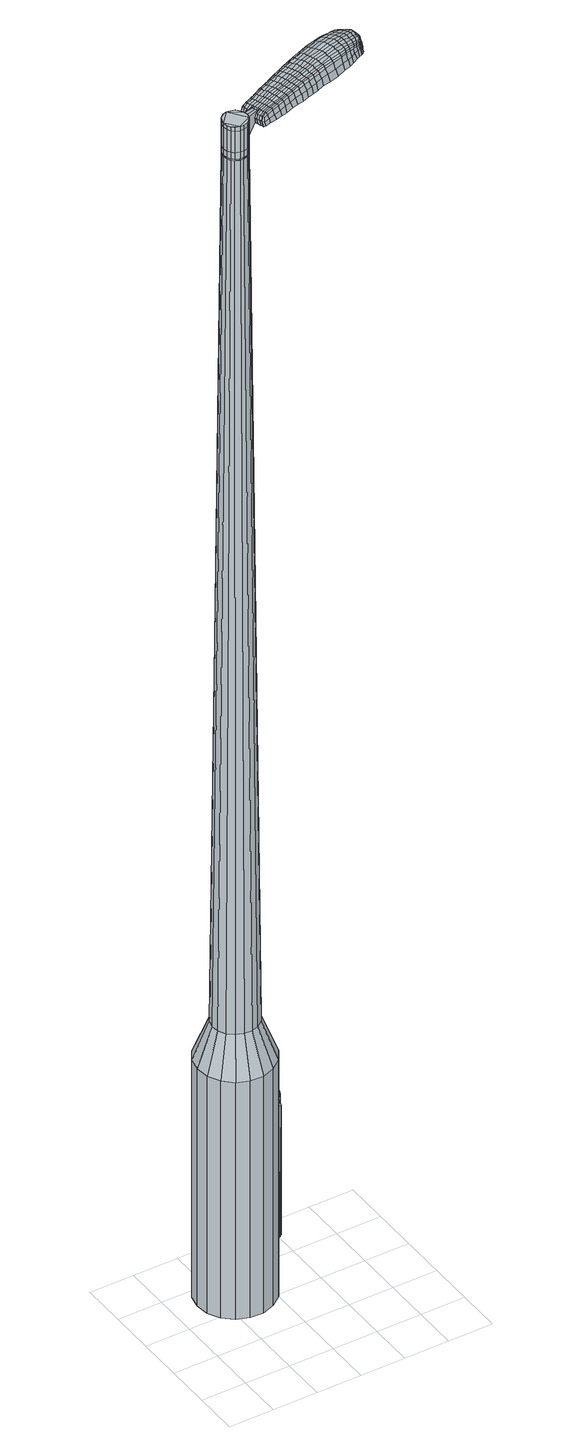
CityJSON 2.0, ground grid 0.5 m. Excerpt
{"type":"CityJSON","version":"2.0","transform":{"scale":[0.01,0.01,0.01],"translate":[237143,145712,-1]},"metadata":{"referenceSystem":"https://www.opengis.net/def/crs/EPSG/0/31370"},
"CityObjects":{
"object1":{"type":"GenericCityObject","attributes":{"cluster":714,"mean_distance_to_centroid":0.331,"new_centroid_x":237143.67,"new_centroid_y":145713.23,"mean_distance_to_camera":10.01,"H1":-18.49,"H2":-30.91,"Z_final":114.05,"cluster2":64,"proj_x":237144.99,"proj_y":145717.37,"id_line":84815,"bearing_l":107.63,"distance":4.34,"orientation":"right","G_obj":17.63},"geometry":[{"type":"MultiSurface","lod":"2","boundaries":[[[0,1,2,3]],[[1,4,5,2]],[[4,6,7,5]],[[6,8,9,7]],[[8,10,11,9]],[[10,12,13,11]],[[12,14,15,13]],[[14,16,17,15]],[[16,18,19,17]],[[18,20,21,19]],[[20,22,23,21]],[[22,24,25,23]],[[24,26,27,25]],[[26,28,29,27]],[[28,30,31,29]],[[30,32,33,31]],[[32,34,35,33]],[[34,0,3,35]],[[36,37,38,39]],[[38,40,41,42]],[[41,43,42]],[[42,44,45,46]],[[45,47,46]],[[46,48,49,50]],[[49,51,50]],[[42,46,50,38]],[[50,52,39,38]],[[53,36,39]],[[2,5,7,35]],[[7,9,11,15]],[[11,13,15]],[[15,17,19,23]],[[19,21,23]],[[23,25,27,31]],[[27,29,31]],[[15,23,31,7]],[[31,33,35,7]],[[3,2,35]],[[1,0,54,55]],[[0,34,56,54]],[[34,32,57,56]],[[32,30,58,57]],[[30,28,59,58]],[[28,26,60,59]],[[26,24,61,60]],[[24,22,62,61]],[[22,20,63,62]],[[20,18,64,63]],[[18,16,65,64]],[[16,14,66,65]],[[14,12,67,66]],[[12,10,68,67]],[[10,8,69,68]],[[8,6,70,69]],[[6,4,71,70]],[[4,1,55,71]],[[55,54,72,73]],[[54,56,74,72]],[[56,57,75,74]],[[57,58,76,75]],[[58,59,77,76]],[[59,60,78,77]],[[60,61,79,78]],[[61,62,80,79]],[[62,63,81,80]],[[63,64,82,81]],[[64,65,83,82]],[[65,66,84,83]],[[66,67,85,84]],[[67,68,86,85]],[[68,69,87,86]],[[69,70,88,87]],[[70,71,89,88]],[[71,55,73,89]],[[72,90,91,92]],[[74,93,90,72]],[[94,95,93,74]],[[76,96,95,94]],[[97,98,96,76]],[[78,99,98,97]],[[100,101,99,78]],[[102,103,101,100]],[[104,105,103,102]],[[82,106,105,104]],[[83,107,106,82]],[[108,109,107,83]],[[110,111,109,108]],[[86,112,111,110]],[[113,114,112,86]],[[115,116,114,113]],[[117,118,116,115]],[[92,91,118,117]],[[119,120,121,122]],[[123,119,122,124]],[[125,123,124,126]],[[127,125,126,128]],[[129,127,128,130]],[[131,129,130,132]],[[133,131,132,134]],[[135,133,134,136]],[[137,135,136,138]],[[139,137,138,140]],[[141,139,140,142]],[[143,141,142,144]],[[145,143,144,146]],[[147,145,146,148]],[[149,147,148,150]],[[151,149,150,152]],[[73,72,92]],[[75,94,74]],[[75,76,94]],[[77,97,76]],[[77,78,97]],[[79,100,78]],[[79,80,102,100]],[[80,81,104,102]],[[81,82,104]],[[84,108,83]],[[84,85,110,108]],[[85,86,110]],[[87,113,86]],[[87,88,115,113]],[[88,89,117,115]],[[89,73,92,117]],[[153,91,90]],[[153,154,118,91]],[[154,155,116,118]],[[155,156,114,116]],[[156,112,114]],[[157,111,112]],[[157,158,109,111]],[[158,107,109]],[[159,105,106]],[[159,160,103,105]],[[160,161,101,103]],[[161,99,101]],[[162,98,99]],[[162,96,98]],[[163,95,96]],[[163,93,95]],[[39,52,151,164]],[[153,90,165,152]],[[53,39,164,120]],[[90,93,121,165]],[[36,53,120,119]],[[93,163,122,121]],[[37,36,119,123]],[[163,96,124,122]],[[38,37,123,125]],[[96,162,126,124]],[[40,38,125,127]],[[162,99,128,126]],[[41,40,127,129]],[[99,161,130,128]],[[43,41,129,131]],[[161,160,132,130]],[[42,43,131,133]],[[160,159,134,132]],[[44,42,133,135]],[[159,106,136,134]],[[45,44,135,137]],[[106,107,138,136]],[[47,45,137,139]],[[107,158,140,138]],[[46,47,139,141]],[[158,157,142,140]],[[48,46,141,143]],[[157,112,144,142]],[[49,48,143,145]],[[112,156,146,144]],[[51,49,145,147]],[[156,155,148,146]],[[50,51,147,149]],[[155,154,150,148]],[[52,50,149,151]],[[154,153,152,150]],[[151,152,166,167]],[[152,165,168,166]],[[165,121,169,168]],[[121,120,170,169]],[[120,164,171,170]],[[164,151,167,171]],[[172,173,174,175]],[[176,172,175,177]],[[172,176,178,179]],[[173,172,179,180]],[[181,182,183,184]],[[185,181,184,186]],[[181,185,187,188]],[[182,181,188,189]],[[190,191,192,193]],[[194,190,193,195]],[[190,194,196,197]],[[191,190,197,198]],[[199,200,201,202]],[[203,199,202,204]],[[199,203,205,206]],[[200,199,206,207]],[[208,209,210,211]],[[212,208,211,213]],[[208,212,214,215]],[[209,208,215,216]],[[217,218,219,220]],[[221,217,220,222]],[[217,221,223,224]],[[218,217,224,225]],[[226,227,228,229]],[[218,226,229,219]],[[226,218,225,230]],[[227,226,230,231]],[[232,233,234,235]],[[227,232,235,228]],[[232,227,231,236]],[[233,232,236,237]],[[238,176,177,239]],[[233,238,239,234]],[[238,233,237,240]],[[176,238,240,178]],[[241,242,243,244]],[[245,241,244,246]],[[241,245,247,248]],[[242,241,248,249]],[[250,251,252,253]],[[242,250,253,243]],[[250,242,249,254]],[[251,250,254,255]],[[256,257,258,259]],[[251,256,259,252]],[[256,251,255,260]],[[257,256,260,261]],[[262,263,264,265]],[[257,262,265,258]],[[262,257,261,266]],[[263,262,266,267]],[[268,173,180,269]],[[263,268,269,264]],[[268,263,267,270]],[[173,268,270,174]],[[271,272,273,274]],[[275,271,274,276]],[[271,275,277,278]],[[272,271,278,279]],[[280,281,282,283]],[[272,280,283,273]],[[280,272,279,284]],[[281,280,284,285]],[[286,287,288,289]],[[281,286,289,282]],[[286,281,285,290]],[[287,286,290,291]],[[292,185,186,293]],[[287,292,293,288]],[[292,287,291,294]],[[185,292,294,187]],[[295,296,297,298]],[[299,295,298,300]],[[295,299,301,302]],[[296,295,302,303]],[[304,305,306,307]],[[296,304,307,297]],[[304,296,303,308]],[[305,304,308,309]],[[310,311,312,313]],[[305,310,313,306]],[[310,305,309,314]],[[311,310,314,315]],[[316,317,318,319]],[[311,316,319,312]],[[316,311,315,320]],[[317,316,320,321]],[[322,182,189,323]],[[317,322,323,318]],[[322,317,321,324]],[[182,322,324,183]],[[325,211,210,326]],[[327,325,326,328]],[[325,327,329,330]],[[211,325,330,213]],[[331,327,328,332]],[[333,331,332,334]],[[331,333,335,336]],[[327,331,336,329]],[[337,333,334,338]],[[339,337,338,340]],[[337,339,341,342]],[[333,337,342,335]],[[343,339,340,344]],[[345,343,344,346]],[[343,345,347,348]],[[339,343,348,341]],[[349,345,346,350]],[[200,349,350,201]],[[349,200,207,351]],[[345,349,351,347]],[[352,353,198,197]],[[354,352,197,196]],[[352,354,355,356]],[[353,352,356,357]],[[358,359,357,356]],[[360,358,356,355]],[[358,360,361,362]],[[359,358,362,363]],[[364,365,363,362]],[[366,364,362,361]],[[364,366,367,368]],[[365,364,368,369]],[[370,371,369,368]],[[372,370,368,367]],[[370,372,205,203]],[[371,370,203,204]],[[373,374,375,376]],[[275,373,376,277]],[[373,275,276,377]],[[374,373,377,378]],[[379,194,195,380]],[[374,379,380,375]],[[379,374,378,381]],[[194,379,381,196]],[[382,383,384,385]],[[221,382,385,223]],[[382,221,222,386]],[[383,382,386,387]],[[388,389,390,391]],[[383,388,391,384]],[[388,383,387,392]],[[389,388,392,393]],[[394,191,198,395]],[[389,394,395,390]],[[394,389,393,396]],[[191,394,396,192]],[[397,398,399,400]],[[179,397,400,180]],[[397,179,178,401]],[[398,397,401,402]],[[403,404,405,406]],[[398,403,406,399]],[[403,398,402,407]],[[404,403,407,408]],[[409,202,201,410]],[[404,409,410,405]],[[409,404,408,411]],[[202,409,411,204]],[[412,413,414,415]],[[184,412,415,186]],[[412,184,183,416]],[[413,412,416,417]],[[418,206,205,419]],[[413,418,419,414]],[[418,413,417,420]],[[206,418,420,207]],[[421,422,423,424]],[[299,421,424,301]],[[421,299,300,425]],[[422,421,425,426]],[[427,212,213,428]],[[422,427,428,423]],[[427,422,426,429]],[[212,427,429,214]],[[430,431,432,433]],[[245,430,433,247]],[[430,245,246,434]],[[431,430,434,435]],[[436,437,438,439]],[[431,436,439,432]],[[436,431,435,440]],[[437,436,440,441]],[[442,209,216,443]],[[437,442,443,438]],[[442,437,441,444]],[[209,442,444,210]],[[445,446,435,434]],[[244,445,434,246]],[[445,244,243,447]],[[446,445,447,448]],[[449,450,441,440]],[[446,449,440,435]],[[449,446,448,451]],[[450,449,451,452]],[[453,326,210,444]],[[450,453,444,441]],[[453,450,452,454]],[[326,453,454,328]],[[455,456,457,458]],[[302,455,458,303]],[[455,302,301,424]],[[456,455,424,423]],[[459,330,329,460]],[[456,459,460,457]],[[459,456,423,428]],[[330,459,428,213]],[[461,462,448,447]],[[253,461,447,243]],[[461,253,252,463]],[[462,461,463,464]],[[465,466,452,451]],[[462,465,451,448]],[[465,462,464,467]],[[466,465,467,468]],[[469,332,328,454]],[[466,469,454,452]],[[469,466,468,470]],[[332,469,470,334]],[[471,472,473,474]],[[308,471,474,309]],[[471,308,303,458]],[[472,471,458,457]],[[475,336,335,476]],[[472,475,476,473]],[[475,472,457,460]],[[336,475,460,329]],[[477,478,464,463]],[[259,477,463,252]],[[477,259,258,479]],[[478,477,479,480]],[[481,482,468,467]],[[478,481,467,464]],[[481,478,480,483]],[[482,481,483,484]],[[485,338,334,470]],[[482,485,470,468]],[[485,482,484,486]],[[338,485,486,340]],[[487,488,489,490]],[[314,487,490,315]],[[487,314,309,474]],[[488,487,474,473]],[[491,342,341,492]],[[488,491,492,489]],[[491,488,473,476]],[[342,491,476,335]],[[493,494,480,479]],[[265,493,479,258]],[[493,265,264,495]],[[494,493,495,496]],[[497,498,484,483]],[[494,497,483,480]],[[497,494,496,499]],[[498,497,499,500]],[[501,344,340,486]],[[498,501,486,484]],[[501,498,500,502]],[[344,501,502,346]],[[503,504,505,506]],[[320,503,506,321]],[[503,320,315,490]],[[504,503,490,489]],[[507,348,347,508]],[[504,507,508,505]],[[507,504,489,492]],[[348,507,492,341]],[[509,510,496,495]],[[269,509,495,264]],[[509,269,180,400]],[[510,509,400,399]],[[511,512,500,499]],[[510,511,499,496]],[[511,510,399,406]],[[512,511,406,405]],[[513,350,346,502]],[[512,513,502,500]],[[513,512,405,410]],[[350,513,410,201]],[[514,515,417,416]],[[324,514,416,183]],[[514,324,321,506]],[[515,514,506,505]],[[516,351,207,420]],[[515,516,420,417]],[[516,515,505,508]],[[351,516,508,347]],[[517,518,378,377]],[[274,517,377,276]],[[517,274,273,519]],[[518,517,519,520]],[[521,354,196,381]],[[518,521,381,378]],[[521,518,520,522]],[[354,521,522,355]],[[523,524,525,526]],[[224,523,526,225]],[[523,224,223,385]],[[524,523,385,384]],[[527,528,529,530]],[[524,527,530,525]],[[527,524,384,391]],[[528,527,391,390]],[[531,353,357,532]],[[528,531,532,529]],[[531,528,390,395]],[[353,531,395,198]],[[533,534,520,519]],[[283,533,519,273]],[[533,283,282,535]],[[534,533,535,536]],[[537,360,355,522]],[[534,537,522,520]],[[537,534,536,538]],[[360,537,538,361]],[[539,540,541,542]],[[230,539,542,231]],[[539,230,225,526]],[[540,539,526,525]],[[543,544,545,546]],[[540,543,546,541]],[[543,540,525,530]],[[544,543,530,529]],[[547,359,363,548]],[[544,547,548,545]],[[547,544,529,532]],[[359,547,532,357]],[[549,550,536,535]],[[289,549,535,282]],[[549,289,288,551]],[[550,549,551,552]],[[553,366,361,538]],[[550,553,538,536]],[[553,550,552,554]],[[366,553,554,367]],[[555,556,557,558]],[[236,555,558,237]],[[555,236,231,542]],[[556,555,542,541]],[[559,560,561,562]],[[556,559,562,557]],[[559,556,541,546]],[[560,559,546,545]],[[563,365,369,564]],[[560,563,564,561]],[[563,560,545,548]],[[365,563,548,363]],[[565,566,552,551]],[[293,565,551,288]],[[565,293,186,415]],[[566,565,415,414]],[[567,372,367,554]],[[566,567,554,552]],[[567,566,414,419]],[[372,567,419,205]],[[568,569,402,401]],[[240,568,401,178]],[[568,240,237,558]],[[569,568,558,557]],[[570,571,408,407]],[[569,570,407,402]],[[570,569,557,562]],[[571,570,562,561]],[[572,371,204,411]],[[571,572,411,408]],[[572,571,561,564]],[[371,572,564,369]],[[573,574,575,576]],[[576,575,577,578]],[[579,577,575,580]],[[580,575,574,581]],[[582,583,584,585]],[[585,584,586,587]],[[588,586,584,589]],[[589,584,583,590]],[[591,592,593,594]],[[594,593,595,596]],[[597,595,593,598]],[[598,593,592,599]],[[600,601,602,603]],[[603,602,604,605]],[[606,604,602,607]],[[607,602,601,608]],[[609,610,611,612]],[[612,611,613,614]],[[615,613,611,616]],[[616,611,610,617]],[[618,619,620,621]],[[621,620,622,623]],[[624,622,620,625]],[[625,620,619,626]],[[627,628,629,630]],[[630,629,619,618]],[[626,619,629,631]],[[631,629,628,632]],[[633,634,635,636]],[[636,635,628,627]],[[632,628,635,637]],[[637,635,634,638]],[[578,577,639,640]],[[640,639,634,633]],[[638,634,639,641]],[[641,639,577,579]],[[642,643,644,645]],[[645,644,646,647]],[[648,646,644,649]],[[649,644,643,650]],[[651,652,653,654]],[[654,653,643,642]],[[650,643,653,655]],[[655,653,652,656]],[[657,658,659,660]],[[660,659,652,651]],[[656,652,659,661]],[[661,659,658,662]],[[663,664,665,666]],[[666,665,658,657]],[[662,658,665,667]],[[667,665,664,668]],[[581,574,669,670]],[[670,669,664,663]],[[668,664,669,671]],[[671,669,574,573]],[[672,673,674,675]],[[675,674,676,677]],[[678,676,674,679]],[[679,674,673,680]],[[681,682,683,684]],[[684,683,673,672]],[[680,673,683,685]],[[685,683,682,686]],[[687,688,689,690]],[[690,689,682,681]],[[686,682,689,691]],[[691,689,688,692]],[[587,586,693,694]],[[694,693,688,687]],[[692,688,693,695]],[[695,693,586,588]],[[696,697,698,699]],[[699,698,700,701]],[[702,700,698,703]],[[703,698,697,704]],[[705,706,707,708]],[[708,707,697,696]],[[704,697,707,709]],[[709,707,706,710]],[[711,712,713,714]],[[714,713,706,705]],[[710,706,713,715]],[[715,713,712,716]],[[717,718,719,720]],[[720,719,712,711]],[[716,712,719,721]],[[721,719,718,722]],[[590,583,723,724]],[[724,723,718,717]],[[722,718,723,725]],[[725,723,583,582]],[[609,612,726,727]],[[727,726,728,729]],[[730,728,726,731]],[[731,726,612,614]],[[729,728,732,733]],[[733,732,734,735]],[[736,734,732,737]],[[737,732,728,730]],[[735,734,738,739]],[[739,738,740,741]],[[742,740,738,743]],[[743,738,734,736]],[[741,740,744,745]],[[745,744,746,747]],[[748,746,744,749]],[[749,744,740,742]],[[747,746,750,751]],[[751,750,601,600]],[[608,601,750,752]],[[752,750,746,748]],[[599,753,754,598]],[[598,754,755,597]],[[756,755,754,757]],[[757,754,753,758]],[[758,759,760,757]],[[757,760,761,756]],[[762,761,760,763]],[[763,760,759,764]],[[764,765,766,763]],[[763,766,767,762]],[[768,767,766,769]],[[769,766,765,770]],[[770,771,772,769]],[[769,772,773,768]],[[606,773,772,604]],[[604,772,771,605]],[[774,775,776,777]],[[777,776,676,678]],[[677,676,776,778]],[[778,776,775,779]],[[596,595,780,781]],[[781,780,775,774]],[[779,775,780,782]],[[782,780,595,597]],[[783,784,785,786]],[[786,785,622,624]],[[623,622,785,787]],[[787,785,784,788]],[[789,790,791,792]],[[792,791,784,783]],[[788,784,791,793]],[[793,791,790,794]],[[599,592,795,796]],[[796,795,790,789]],[[794,790,795,797]],[[797,795,592,591]],[[798,799,800,801]],[[801,800,580,581]],[[579,580,800,802]],[[802,800,799,803]],[[804,805,806,807]],[[807,806,799,798]],[[803,799,806,808]],[[808,806,805,809]],[[600,603,810,811]],[[811,810,805,804]],[[809,805,810,812]],[[812,810,603,605]],[[813,814,815,816]],[[816,815,585,587]],[[582,585,815,817]],[[817,815,814,818]],[[606,607,819,820]],[[820,819,814,813]],[[818,814,819,821]],[[821,819,607,608]],[[822,823,700,824]],[[824,700,702]],[[701,700,825]],[[825,700,823,826]],[[614,613,827,828]],[[828,827,823,822]],[[826,823,827,829]],[[829,827,613,615]],[[830,831,832,833]],[[833,832,646,648]],[[647,646,832,834]],[[834,832,831,835]],[[836,837,838,839]],[[839,838,831,830]],[[835,831,838,840]],[[840,838,837,841]],[[617,610,842,843]],[[843,842,837,836]],[[841,837,842,844]],[[844,842,610,609]],[[835,845,834]],[[834,845,645,647]],[[642,645,845,846]],[[841,847,848,840]],[[840,848,845,835]],[[846,845,848,849]],[[849,848,847,850]],[[609,727,851,844]],[[844,851,847,841]],[[850,847,851,852]],[[852,851,727,729]],[[853,854,855]],[[855,854,703,704]],[[702,703,854,824]],[[824,854,853,822]],[[730,731,856,857]],[[857,856,853,855]],[[822,853,856,828]],[[828,856,731,614]],[[858,859,846]],[[846,859,654,642]],[[651,654,859,860]],[[860,859,858,861]],[[850,862,863,849]],[[849,863,858,846]],[[861,858,863,864]],[[864,863,862,865]],[[729,733,866,852]],[[852,866,862,850]],[[865,862,866,867]],[[867,866,733,735]],[[868,869,870,871]],[[871,870,709,710]],[[704,709,870,855]],[[870,869,855]],[[736,737,872,873]],[[873,872,869,868]],[[855,869,872,857]],[[857,872,737,730]],[[861,874,875,860]],[[860,875,660,651]],[[657,660,875,876]],[[876,875,874,877]],[[865,878,879,864]],[[864,879,874,861]],[[877,874,879,880]],[[880,879,878,881]],[[735,739,882,867]],[[867,882,878,865]],[[881,878,882,883]],[[883,882,739,741]],[[884,885,886,887]],[[887,886,715,716]],[[710,715,886,871]],[[871,886,885,868]],[[742,743,888,889]],[[889,888,885,884]],[[868,885,888,873]],[[873,888,743,736]],[[877,890,891,876]],[[876,891,666,657]],[[663,666,891,892]],[[892,891,890,893]],[[881,894,895,880]],[[880,895,890,877]],[[893,890,895,896]],[[896,895,894,897]],[[741,745,898,883]],[[883,898,894,881]],[[897,894,898,899]],[[899,898,745,747]],[[900,901,902,903]],[[903,902,721,722]],[[716,721,902,887]],[[887,902,901,884]],[[748,749,904,905]],[[905,904,901,900]],[[884,901,904,889]],[[889,904,749,742]],[[893,906,907,892]],[[892,907,670,663]],[[581,670,907,801]],[[801,907,906,798]],[[897,908,909,896]],[[896,909,906,893]],[[798,906,909,807]],[[807,909,908,804]],[[747,751,910,899]],[[899,910,908,897]],[[804,908,910,811]],[[811,910,751,600]],[[818,911,912,817]],[[817,912,725,582]],[[722,725,912,903]],[[903,912,911,900]],[[608,752,913,821]],[[821,913,911,818]],[[900,911,913,905]],[[905,913,752,748]],[[779,914,915,778]],[[778,915,675,677]],[[672,675,915,916]],[[916,915,914,917]],[[597,755,918,782]],[[782,918,914,779]],[[917,914,918,919]],[[919,918,755,756]],[[920,921,922,923]],[[923,922,625,626]],[[624,625,922,786]],[[786,922,921,783]],[[924,925,926,927]],[[927,926,921,920]],[[783,921,926,792]],[[792,926,925,789]],[[758,753,928,929]],[[929,928,925,924]],[[789,925,928,796]],[[796,928,753,599]],[[917,930,931,916]],[[916,931,684,672]],[[681,684,931,932]],[[932,931,930,933]],[[756,761,934,919]],[[919,934,930,917]],[[933,930,934,935]],[[935,934,761,762]],[[936,937,938,939]],[[939,938,631,632]],[[626,631,938,923]],[[923,938,937,920]],[[940,941,942,943]],[[943,942,937,936]],[[920,937,942,927]],[[927,942,941,924]],[[764,759,944,945]],[[945,944,941,940]],[[924,941,944,929]],[[929,944,759,758]],[[933,946,947,932]],[[932,947,690,681]],[[687,690,947,948]],[[948,947,946,949]],[[762,767,950,935]],[[935,950,946,933]],[[949,946,950,951]],[[951,950,767,768]],[[952,953,954,955]],[[955,954,637,638]],[[632,637,954,939]],[[939,954,953,936]],[[956,957,958,959]],[[959,958,953,952]],[[936,953,958,943]],[[943,958,957,940]],[[770,765,960,961]],[[961,960,957,956]],[[940,957,960,945]],[[945,960,765,764]],[[949,962,963,948]],[[948,963,694,687]],[[587,694,963,816]],[[816,963,962,813]],[[768,773,964,951]],[[951,964,962,949]],[[813,962,964,820]],[[820,964,773,606]],[[803,965,966,802]],[[802,966,641,579]],[[638,641,966,955]],[[955,966,965,952]],[[809,967,968,808]],[[808,968,965,803]],[[952,965,968,959]],[[959,968,967,956]],[[605,771,969,812]],[[812,969,967,809]],[[956,967,969,961]],[[961,969,771,770]],[[573,576,175,174]],[[576,578,177,175]],[[588,589,188,187]],[[589,590,189,188]],[[591,594,193,192]],[[594,596,195,193]],[[615,616,215,214]],[[616,617,216,215]],[[618,621,220,219]],[[621,623,222,220]],[[627,630,229,228]],[[630,618,219,229]],[[633,636,235,234]],[[636,627,228,235]],[[578,640,239,177]],[[640,633,234,239]],[[648,649,248,247]],[[649,650,249,248]],[[650,655,254,249]],[[655,656,255,254]],[[656,661,260,255]],[[661,662,261,260]],[[662,667,266,261]],[[667,668,267,266]],[[668,671,270,267]],[[671,573,174,270]],[[678,679,278,277]],[[679,680,279,278]],[[680,685,284,279]],[[685,686,285,284]],[[686,691,290,285]],[[691,692,291,290]],[[692,695,294,291]],[[695,588,187,294]],[[696,699,298,297]],[[699,701,300,298]],[[705,708,307,306]],[[708,696,297,307]],[[711,714,313,312]],[[714,705,306,313]],[[717,720,319,318]],[[720,711,312,319]],[[590,724,323,189]],[[724,717,318,323]],[[774,777,376,375]],[[777,678,277,376]],[[596,781,380,195]],[[781,774,375,380]],[[623,787,386,222]],[[787,788,387,386]],[[788,793,392,387]],[[793,794,393,392]],[[794,797,396,393]],[[797,591,192,396]],[[701,825,425,300]],[[825,826,426,425]],[[826,829,429,426]],[[829,615,214,429]],[[830,833,433,432]],[[833,648,247,433]],[[836,839,439,438]],[[839,830,432,439]],[[617,843,443,216]],[[843,836,438,443]],[[970,971,972,973]],[[974,975,973,972]],[[976,977,978,979]],[[980,981,982,983]],[[971,984,985,972]],[[986,974,972,985]],[[987,976,979,988]],[[989,990,981,980]],[[984,991,992,985]],[[992,993,986,985]],[[994,987,988,995]],[[996,990,989,997]],[[991,998,999,992]],[[999,1000,993,992]],[[1001,994,995,1002]],[[1003,996,997,1004]],[[1005,1006,1007,1008]],[[1009,1010,1006,1005]],[[1009,1011,1012,1010]],[[1011,1013,1014,1012]],[[1015,1016,1017,1018]],[[1019,1020,1016,1015]],[[1021,1022,1020,1019]],[[1023,1024,1022,1021]],[[1018,1007,1006,1015]],[[1015,1006,1010,1019]],[[1010,1012,1021,1019]],[[1012,1014,1023,1021]],[[979,978,975,974]],[[988,979,974,986]],[[993,995,988,986]],[[1000,1002,995,993]],[[980,983,977,976]],[[989,980,976,987]],[[997,989,987,994]],[[1004,997,994,1001]],[[981,1005,1008,982]],[[990,1009,1005,981]],[[1011,1009,990,996]],[[1013,1011,996,1003]],[[1025,1026,1027,1028]],[[1027,1029,1030,1031]],[[1027,1031,1032,1033]],[[1027,1033,1028]],[[1034,1025,1028,1035]],[[1036,1035,1028,1037]],[[1038,1037,1028]],[[1039,1027,1026,1040]],[[1041,1039,1040,1042]],[[1043,1041,1042,1044]],[[1045,1043,1044,1046]],[[1047,1045,1046,1048]],[[1048,1049,1050,1051]],[[1048,1051,1052,1053]],[[1048,1053,1054,1055]],[[1054,1056,1057,1058]],[[1054,1058,1059,1060]],[[1054,1060,1055]],[[1048,1055,1047]],[[1061,1062,1026,1025]],[[1063,1064,1029,1027]],[[1065,1066,1038,1028]],[[1062,1067,1040,1026]],[[1068,1063,1027,1039]],[[1067,1069,1042,1040]],[[1070,1068,1039,1041]],[[1069,1071,1044,1042]],[[1072,1070,1041,1043]],[[1071,1073,1046,1044]],[[1074,1072,1043,1045]],[[1073,1075,1048,1046]],[[1076,1074,1045,1047]],[[1075,1077,1049,1048]],[[1078,1079,1056,1054]],[[1080,1076,1047,1055]],[[1050,1049,1077,1081]],[[1051,1050,1081,1082]],[[1052,1051,1082,1083]],[[1053,1052,1083,1084]],[[1054,1053,1084,1078]],[[1085,1061,1025,1034]],[[1086,1085,1034,1035]],[[1087,1086,1035,1036]],[[1088,1087,1036,1037]],[[1066,1088,1037,1038]],[[1030,1029,1064,1089]],[[1057,1056,1079,1090]],[[1031,1030,1089,1091]],[[1032,1031,1091,1092]],[[1033,1032,1092,1093]],[[1028,1033,1093,1065]],[[1058,1057,1090,1094]],[[1059,1058,1094,1095]],[[1060,1059,1095,1096]],[[1055,1060,1096,1080]]]}]}
},
"vertices":[
[109,138,384],[111,123,384],[111,123,96],[109,138,96],[108,109,384],[108,109,96],[100,97,384],[100,97,96],[88,88,384],[88,88,96],[74,83,384],[74,83,96],[59,84,384],[59,84,96],[46,89,384],[46,89,96],[35,99,384],[35,99,96],[28,112,384],[28,112,96],[26,127,384],[26,127,96],[29,141,384],[29,141,96],[37,154,384],[37,154,96],[49,163,384],[49,163,96],[63,167,384],[63,167,96],[77,167,384],[77,167,96],[91,161,384],[91,161,96],[102,151,384],[102,151,96],[76,137,1524],[71,138,1524],[67,139,1524],[81,129,1524],[62,137,1524],[58,134,1524],[55,126,1524],[56,130,1524],[56,121,1524],[58,117,1524],[66,112,1524],[61,114,1524],[70,112,1524],[75,113,1524],[81,120,1524],[78,116,1524],[82,125,1524],[79,133,1524],[92,133,429],[94,124,429],[88,141,429],[82,146,429],[74,150,429],[65,150,429],[57,147,429],[50,142,429],[45,135,429],[43,126,429],[44,118,429],[48,110,429],[55,104,429],[63,101,429],[72,100,429],[80,103,429],[87,108,429],[92,116,429],[81,129,1483],[82,125,1483],[79,133,1483],[76,137,1483],[71,138,1483],[67,139,1483],[62,137,1483],[58,134,1483],[56,130,1483],[55,126,1483],[56,121,1483],[58,117,1483],[61,114,1483],[66,112,1483],[70,112,1483],[75,113,1483],[78,116,1483],[81,120,1483],[81,129,1485],[81,125,1485],[81,125,1483],[79,133,1485],[75,136,1483],[75,136,1485],[71,138,1485],[67,138,1483],[67,138,1485],[62,137,1485],[59,134,1483],[59,134,1485],[57,130,1483],[57,130,1485],[56,126,1483],[56,126,1485],[56,121,1485],[58,117,1485],[62,114,1483],[62,114,1485],[66,113,1483],[66,113,1485],[70,112,1485],[74,114,1483],[74,114,1485],[78,117,1483],[78,117,1485],[80,120,1483],[80,120,1485],[76,137,1519],[79,133,1519],[79,133,1493],[76,137,1493],[71,138,1519],[71,138,1493],[67,139,1519],[67,139,1493],[62,137,1519],[62,137,1493],[58,134,1519],[58,134,1493],[56,130,1519],[56,130,1493],[55,126,1519],[55,126,1493],[56,121,1519],[56,121,1493],[58,117,1519],[58,117,1493],[61,114,1519],[61,114,1493],[66,112,1519],[66,112,1493],[70,112,1519],[70,112,1493],[75,113,1519],[75,113,1493],[78,116,1519],[78,116,1493],[81,120,1519],[81,120,1493],[82,125,1519],[82,125,1493],[82,125,1485],[81,120,1485],[78,116,1485],[75,113,1485],[66,112,1485],[61,114,1485],[55,126,1485],[56,130,1485],[58,134,1485],[67,139,1485],[76,137,1485],[81,129,1519],[81,129,1493],[100,132,1513],[100,132,1518],[99,135,1513],[98,138,1513],[98,138,1518],[99,135,1518],[176,139,1519],[169,137,1518],[170,136,1509],[177,138,1510],[184,141,1519],[186,140,1510],[182,142,1526],[174,140,1525],[167,138,1525],[164,176,1519],[157,173,1518],[157,171,1525],[164,174,1525],[172,178,1519],[172,177,1526],[173,180,1510],[165,177,1510],[158,175,1509],[239,181,1519],[240,177,1519],[241,178,1513],[240,181,1513],[237,185,1519],[238,185,1513],[236,184,1524],[238,181,1524],[239,177,1524],[169,159,1530],[162,156,1529],[163,153,1529],[170,155,1530],[177,161,1531],[178,158,1531],[176,165,1530],[168,162,1530],[161,160,1529],[92,134,1512],[93,131,1512],[94,132,1517],[93,134,1517],[91,137,1512],[92,137,1517],[92,137,1506],[93,134,1506],[94,131,1506],[232,158,1519],[229,157,1519],[230,156,1512],[233,157,1512],[234,159,1518],[235,158,1512],[233,160,1522],[231,159,1523],[228,158,1524],[224,155,1519],[219,152,1519],[220,151,1512],[226,154,1512],[223,156,1524],[218,154,1525],[213,150,1519],[206,148,1519],[208,147,1511],[215,149,1511],[212,152,1526],[205,149,1526],[195,144,1519],[197,143,1510],[194,146,1526],[104,120,1513],[111,122,1513],[110,123,1518],[103,121,1517],[98,119,1512],[99,120,1516],[100,119,1506],[105,120,1507],[113,121,1507],[119,124,1514],[126,126,1515],[125,127,1520],[118,125,1519],[120,123,1507],[127,125,1507],[133,128,1515],[140,130,1516],[139,131,1522],[132,129,1521],[135,127,1508],[142,129,1508],[148,131,1517],[155,133,1517],[153,134,1524],[146,132,1523],[149,130,1508],[156,132,1509],[162,135,1518],[160,136,1524],[163,134,1509],[222,192,1519],[218,192,1519],[218,190,1524],[222,191,1523],[224,192,1518],[224,191,1522],[224,194,1512],[222,194,1512],[219,193,1512],[213,191,1519],[208,189,1519],[208,188,1525],[213,189,1524],[214,192,1512],[208,191,1512],[202,188,1519],[194,186,1519],[194,184,1526],[202,186,1526],[203,190,1511],[195,187,1511],[183,182,1519],[183,180,1526],[184,184,1510],[95,149,1513],[102,152,1513],[103,153,1507],[96,151,1507],[90,147,1512],[90,148,1506],[91,147,1516],[95,148,1517],[102,151,1518],[109,155,1514],[116,157,1515],[117,159,1507],[110,156,1507],[109,153,1519],[116,156,1520],[123,160,1515],[130,163,1516],[131,164,1508],[124,162,1508],[123,159,1521],[130,161,1522],[137,165,1517],[144,168,1517],[145,170,1509],[138,167,1508],[137,164,1523],[143,166,1524],[151,171,1518],[151,172,1509],[150,169,1524],[98,136,1519],[99,133,1519],[105,138,1520],[106,136,1520],[104,141,1520],[97,139,1519],[112,140,1522],[113,138,1522],[119,143,1523],[120,140,1523],[119,146,1523],[112,143,1521],[127,145,1524],[127,142,1524],[134,147,1525],[134,144,1525],[133,150,1525],[126,148,1524],[141,149,1526],[142,147,1526],[148,152,1527],[149,149,1527],[147,155,1527],[140,153,1526],[155,154,1528],[156,151,1528],[154,157,1528],[235,180,1527],[236,176,1527],[233,183,1526],[229,182,1527],[231,178,1528],[232,175,1528],[225,176,1529],[226,173,1529],[223,180,1528],[216,178,1530],[218,174,1530],[219,171,1530],[211,172,1531],[212,168,1531],[209,176,1530],[200,173,1531],[202,169,1531],[203,166,1531],[190,165,1531],[191,162,1531],[188,169,1531],[226,192,1518],[229,191,1519],[230,192,1513],[227,193,1513],[225,191,1523],[228,190,1523],[233,188,1519],[234,189,1513],[232,187,1524],[235,161,1518],[237,163,1518],[236,163,1523],[234,161,1523],[237,160,1513],[238,163,1513],[239,166,1519],[240,170,1519],[239,170,1524],[237,166,1523],[240,166,1513],[241,170,1513],[241,174,1519],[239,173,1524],[242,174,1513],[173,141,1528],[173,143,1528],[166,141,1528],[167,139,1527],[182,144,1528],[182,146,1529],[172,146,1529],[172,149,1530],[165,147,1529],[165,144,1528],[181,148,1529],[180,152,1530],[171,152,1530],[164,150,1529],[179,155,1531],[164,172,1528],[165,170,1529],[173,173,1529],[172,175,1528],[157,170,1527],[158,168,1528],[166,166,1529],[175,169,1530],[159,164,1528],[88,145,1512],[89,143,1512],[90,143,1517],[90,145,1517],[89,146,1506],[90,144,1506],[90,140,1512],[91,140,1517],[91,141,1506],[96,120,1512],[96,121,1512],[97,121,1506],[97,119,1506],[97,121,1517],[97,122,1517],[95,124,1512],[94,126,1512],[95,126,1506],[96,123,1506],[96,124,1517],[95,127,1517],[93,129,1512],[94,129,1506],[95,129,1517],[102,122,1519],[102,124,1519],[110,124,1520],[109,126,1520],[101,126,1519],[100,128,1519],[108,128,1520],[108,131,1520],[100,131,1519],[107,133,1520],[95,147,1519],[95,145,1519],[102,147,1520],[102,149,1520],[96,142,1519],[103,144,1520],[117,126,1521],[116,128,1521],[124,128,1522],[124,130,1522],[116,130,1521],[115,133,1521],[123,132,1522],[122,135,1523],[114,135,1522],[121,137,1523],[109,152,1521],[109,150,1521],[116,153,1522],[116,155,1522],[110,147,1521],[117,149,1522],[131,130,1523],[131,132,1523],[138,132,1524],[138,134,1524],[130,134,1523],[129,137,1524],[137,136,1525],[136,139,1525],[128,140,1524],[135,142,1525],[123,157,1523],[123,155,1523],[130,158,1524],[130,160,1524],[124,152,1524],[131,154,1525],[146,134,1525],[145,136,1525],[153,136,1526],[152,138,1526],[144,138,1526],[143,141,1526],[151,140,1527],[150,143,1527],[142,144,1526],[150,146,1527],[137,162,1525],[137,160,1525],[144,163,1526],[144,165,1526],[138,157,1526],[145,159,1527],[160,138,1527],[159,139,1527],[158,142,1527],[157,145,1528],[157,148,1528],[150,167,1527],[151,165,1527],[152,161,1528],[223,190,1525],[226,189,1525],[220,189,1526],[222,188,1526],[229,186,1526],[225,185,1527],[232,160,1525],[233,162,1525],[230,161,1526],[228,159,1525],[235,165,1525],[236,169,1526],[232,167,1527],[231,164,1526],[236,172,1526],[232,171,1527],[214,188,1526],[217,187,1527],[209,187,1527],[210,185,1528],[220,184,1528],[213,182,1529],[224,157,1526],[225,159,1527],[219,157,1528],[218,155,1527],[226,162,1527],[226,165,1528],[220,163,1529],[219,160,1528],[226,169,1528],[219,167,1530],[203,185,1528],[204,183,1529],[195,183,1528],[196,181,1529],[207,180,1529],[198,177,1530],[212,153,1528],[213,155,1528],[205,152,1529],[205,150,1528],[213,158,1529],[213,161,1530],[204,159,1530],[205,155,1530],[212,165,1530],[204,162,1531],[183,179,1529],[185,177,1529],[186,173,1530],[193,147,1528],[193,149,1529],[193,152,1530],[192,155,1530],[192,158,1531],[170,138,1509],[168,139,1518],[175,141,1518],[177,140,1509],[183,143,1519],[185,142,1510],[182,144,1525],[174,142,1525],[167,140,1525],[158,170,1525],[158,171,1518],[165,174,1518],[164,172,1525],[173,176,1519],[172,175,1525],[174,178,1510],[166,176,1509],[159,173,1509],[239,177,1513],[238,177,1519],[237,180,1519],[238,180,1513],[235,183,1519],[236,184,1513],[234,183,1524],[236,180,1524],[237,177,1524],[163,153,1528],[162,156,1528],[169,159,1529],[170,156,1529],[178,161,1529],[179,158,1529],[177,165,1529],[168,162,1529],[161,160,1528],[96,132,1516],[95,132,1512],[94,135,1512],[95,135,1516],[93,137,1512],[94,137,1516],[94,138,1506],[95,135,1506],[96,132,1506],[229,157,1512],[228,158,1519],[230,160,1518],[232,159,1512],[232,161,1518],[233,160,1512],[231,161,1522],[230,161,1523],[227,159,1523],[220,153,1512],[218,154,1519],[223,156,1519],[225,155,1512],[222,157,1524],[217,155,1525],[207,149,1511],[205,150,1519],[213,152,1519],[214,151,1511],[212,153,1525],[204,151,1526],[194,146,1519],[196,145,1510],[193,147,1526],[110,125,1518],[111,124,1513],[104,122,1513],[103,123,1517],[99,121,1512],[99,122,1515],[100,121,1506],[105,122,1506],[112,123,1507],[124,129,1520],[126,128,1514],[118,126,1514],[117,127,1519],[120,125,1507],[127,127,1507],[139,133,1522],[140,131,1516],[133,130,1515],[132,131,1521],[134,129,1508],[142,130,1508],[153,136,1523],[154,135,1517],[147,133,1516],[146,134,1522],[149,132,1508],[156,134,1508],[161,137,1517],[160,138,1524],[163,136,1509],[218,188,1523],[219,190,1519],[222,190,1518],[222,189,1523],[224,190,1518],[223,189,1522],[224,192,1512],[222,192,1512],[219,191,1512],[208,186,1525],[208,187,1519],[214,189,1519],[214,187,1524],[214,190,1512],[209,189,1512],[195,182,1526],[195,184,1519],[203,186,1519],[202,184,1525],[203,188,1511],[196,185,1511],[184,180,1519],[184,179,1526],[185,182,1510],[103,152,1507],[103,150,1513],[96,148,1513],[96,149,1506],[91,145,1512],[92,147,1506],[92,145,1515],[96,146,1517],[103,149,1518],[117,157,1507],[117,156,1514],[110,153,1514],[110,154,1507],[110,152,1519],[117,154,1520],[131,163,1508],[131,161,1516],[124,158,1515],[124,160,1508],[123,157,1521],[130,159,1522],[145,168,1508],[145,166,1517],[138,164,1516],[138,165,1508],[137,162,1522],[144,165,1523],[151,169,1517],[152,171,1509],[151,167,1524],[99,136,1518],[100,134,1518],[106,138,1519],[107,136,1519],[105,141,1519],[98,139,1518],[113,140,1520],[114,138,1520],[120,143,1521],[121,140,1521],[119,146,1521],[112,143,1520],[127,145,1523],[128,142,1523],[134,147,1524],[135,145,1524],[133,150,1524],[126,148,1523],[141,150,1525],[142,147,1525],[148,152,1526],[149,149,1526],[147,155,1526],[140,153,1525],[155,154,1527],[156,151,1527],[154,157,1527],[235,176,1526],[234,179,1526],[232,182,1525],[228,181,1526],[230,178,1526],[231,175,1526],[225,173,1528],[224,176,1528],[222,179,1527],[215,177,1528],[217,174,1529],[218,171,1529],[211,168,1530],[210,172,1530],[209,175,1529],[200,173,1530],[202,169,1530],[203,166,1530],[191,162,1530],[190,165,1530],[188,169,1530],[228,190,1513],[228,189,1518],[225,190,1518],[226,191,1512],[225,189,1523],[227,188,1523],[232,186,1519],[232,187,1513],[231,186,1523],[234,164,1523],[235,164,1518],[234,162,1518],[232,162,1523],[235,161,1512],[236,163,1512],[237,170,1523],[238,170,1519],[237,167,1519],[235,167,1523],[238,167,1513],[239,170,1513],[238,174,1519],[237,173,1524],[239,174,1513],[166,142,1527],[173,144,1527],[173,143,1527],[166,141,1526],[182,145,1527],[181,146,1528],[165,147,1528],[172,149,1528],[172,146,1528],[166,145,1527],[181,149,1528],[180,152,1529],[171,152,1529],[164,150,1528],[180,155,1529],[173,172,1528],[165,170,1527],[165,171,1527],[173,174,1527],[158,169,1526],[158,167,1527],[167,166,1528],[175,169,1528],[160,164,1527],[92,144,1516],[91,144,1512],[92,145,1516],[91,146,1506],[92,145,1506],[92,141,1512],[93,141,1516],[93,142,1506],[99,122,1506],[98,122,1512],[98,121,1512],[99,121,1506],[99,122,1516],[99,123,1516],[97,127,1506],[96,127,1512],[97,124,1512],[98,124,1506],[98,125,1516],[97,127,1516],[96,129,1512],[97,129,1506],[96,130,1516],[103,124,1518],[110,126,1519],[101,129,1518],[102,126,1518],[109,128,1519],[108,131,1519],[101,131,1518],[107,133,1519],[96,145,1518],[96,146,1518],[103,148,1519],[97,142,1518],[104,144,1519],[117,128,1520],[117,127,1520],[124,129,1521],[124,130,1521],[115,133,1520],[116,130,1520],[123,132,1521],[122,135,1521],[115,135,1520],[122,138,1521],[117,152,1521],[110,150,1520],[110,151,1520],[117,154,1521],[111,147,1520],[118,149,1521],[131,132,1522],[131,131,1522],[138,133,1523],[138,134,1523],[130,137,1522],[130,135,1522],[138,137,1523],[137,139,1524],[129,140,1523],[136,142,1524],[131,157,1523],[124,155,1522],[124,156,1522],[131,159,1523],[125,152,1522],[132,154,1523],[145,136,1524],[146,135,1524],[153,137,1525],[152,138,1525],[144,141,1525],[145,139,1524],[152,141,1525],[151,143,1526],[143,144,1525],[150,146,1526],[145,162,1525],[138,160,1524],[137,161,1524],[144,164,1525],[139,156,1524],[146,159,1525],[159,140,1526],[160,139,1526],[158,145,1527],[159,143,1526],[157,148,1527],[152,165,1526],[151,166,1526],[153,161,1526],[225,188,1524],[223,189,1524],[219,188,1525],[221,187,1525],[228,185,1525],[225,184,1525],[229,162,1525],[232,163,1524],[230,162,1524],[227,160,1525],[231,168,1526],[235,169,1525],[233,166,1524],[230,165,1525],[235,173,1525],[231,171,1526],[216,186,1526],[214,187,1526],[209,185,1526],[210,184,1527],[219,183,1526],[213,181,1527],[218,158,1527],[224,160,1526],[223,158,1526],[217,156,1526],[219,164,1528],[225,166,1527],[225,163,1526],[219,161,1527],[225,169,1527],[219,167,1528],[204,182,1527],[203,184,1527],[195,181,1527],[196,180,1528],[206,179,1528],[198,176,1529],[204,153,1528],[212,156,1527],[212,154,1527],[204,152,1527],[204,159,1529],[212,162,1529],[212,158,1528],[204,156,1528],[212,165,1529],[204,162,1530],[185,176,1528],[184,178,1528],[187,173,1529],[193,150,1528],[193,148,1528],[192,156,1529],[193,152,1529],[192,159,1530],[99,120,1508],[97,127,1508],[129,136,1509],[131,128,1509],[149,142,1510],[152,133,1510],[187,153,1512],[190,144,1512],[173,139,1511],[170,147,1511],[205,158,1513],[217,163,1514],[220,154,1514],[207,149,1513],[95,133,1508],[126,143,1509],[147,150,1510],[185,162,1512],[167,156,1511],[202,167,1513],[215,171,1514],[93,140,1508],[124,151,1509],[144,158,1510],[182,171,1512],[165,165,1511],[212,180,1514],[199,176,1513],[91,146,1508],[121,158,1509],[142,166,1510],[179,180,1512],[162,174,1511],[209,188,1514],[196,185,1513],[230,167,1514],[234,170,1514],[236,163,1514],[232,159,1514],[227,175,1514],[232,177,1514],[225,183,1514],[230,184,1514],[222,191,1514],[228,190,1514],[238,174,1515],[240,178,1515],[240,177,1515],[239,170,1515],[236,178,1515],[239,179,1515],[235,182,1515],[239,180,1515],[234,187,1515],[239,181,1515],[75,168,334],[79,168,334],[79,168,165],[64,168,171],[75,168,165],[71,168,165],[68,168,166],[66,168,167],[65,168,169],[71,168,334],[68,168,333],[66,168,332],[65,168,331],[64,168,328],[92,162,165],[92,162,334],[103,152,165],[103,152,334],[110,138,165],[110,138,334],[112,123,165],[112,123,334],[109,109,165],[109,109,334],[107,105,334],[105,102,334],[103,99,333],[102,98,332],[102,97,331],[102,96,328],[107,105,165],[102,96,171],[102,97,169],[102,98,167],[103,99,166],[105,102,165],[74,165,334],[78,165,334],[78,165,165],[74,165,165],[64,166,171],[64,166,328],[91,159,334],[91,159,165],[101,150,334],[101,150,165],[107,137,334],[107,137,165],[109,124,334],[109,124,165],[107,110,334],[107,110,165],[105,107,334],[99,98,328],[99,98,171],[105,107,165],[103,103,334],[101,101,333],[100,99,332],[99,98,331],[71,165,334],[68,165,333],[66,165,332],[65,166,331],[71,165,165],[99,98,169],[68,165,166],[66,165,167],[65,166,169],[100,99,167],[101,101,166],[103,103,165]
]}
